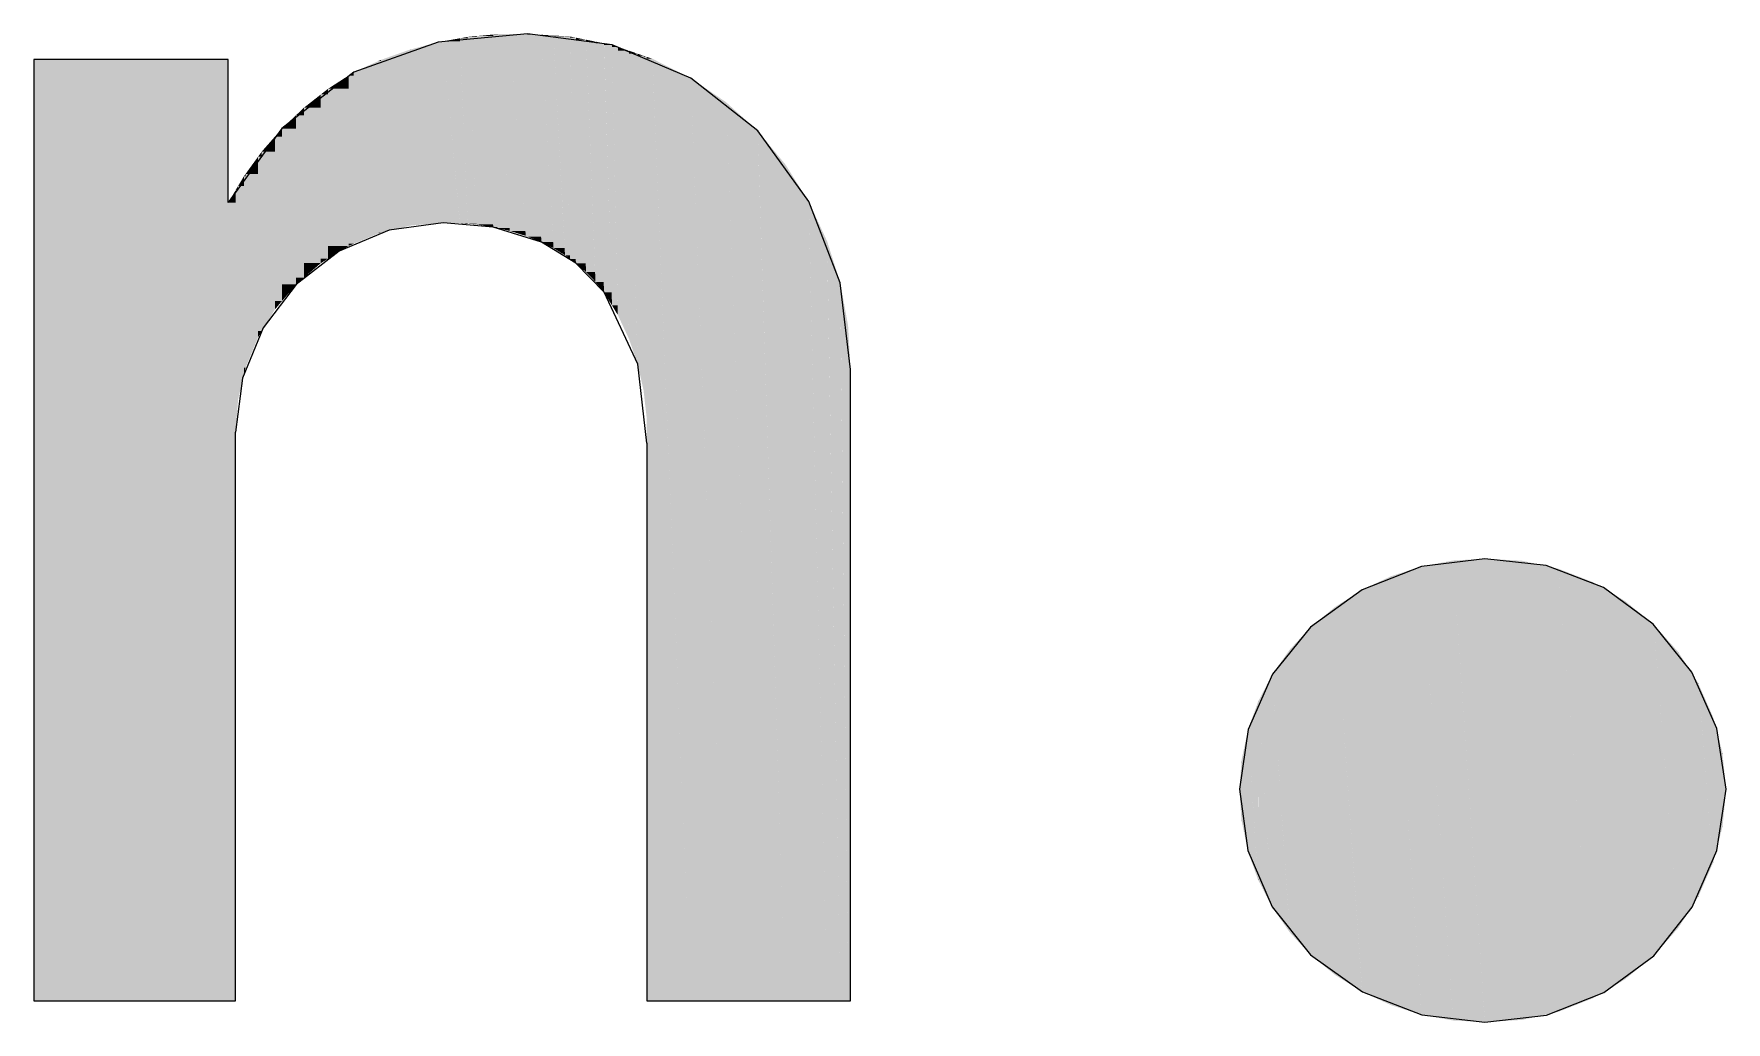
# Model space of a CAD drawing. Extents: x 885 to 2021, y 330 to 1122.
# Drawn here: x 1750.68 to 1754.5, y 644.147 to 646.378 of the extents above; entities that cross this region are included whole.
import ezdxf

# ---------------------------------------------------------------- set-up
doc = ezdxf.new("R2010")
doc.units = 0
doc.layers.get('0').update_dxf_attribs({"lineweight": 18})
doc.layers.add('P11_Plankopf_Ausführung_AF_4_800 Plankopf', color=7, linetype='Continuous', lineweight=25)

# ---------------------------------------------------------------- blocks, each defined once
blk = doc.blocks.new('Referenz-A0T8DI3SAL', base_point=(1729.7843, 502.0648))
at = {"layer": 'P11_Plankopf_Ausführung_AF_4_800 Plankopf', "color": 0, "linetype": 'Continuous', "lineweight": 13, "ltscale": 16.9}
for p, q in [((1751.5927, 646.3594), (1751.4022, 646.2917)), ((1751.7941, 646.3781), (1751.5927, 646.3594)), ((1751.9851, 646.3532), (1751.7941, 646.3781)), ((1752.1627, 646.2784), (1751.9851, 646.3532)), ((1751.1188, 646.3202), (1750.6799, 646.3202)), ((1750.6799, 646.3202), (1750.6799, 644.1952)), ((1751.1188, 645.9972), (1751.1188, 646.3202)), ((1751.4022, 646.2917), (1751.2399, 646.1642)), ((1752.314, 646.1591), (1752.1627, 646.2784)), ((1751.2399, 646.1642), (1751.1188, 645.9972)), ((1752.4292, 645.9994), (1752.314, 646.1591)), ((1752.5005, 645.8158), (1752.4292, 645.9994)), ((1751.4821, 645.935), (1751.3689, 645.8875)), ((1751.6038, 645.9515), (1751.4821, 645.935)), ((1751.7171, 645.9419), (1751.6038, 645.9515)), ((1751.8258, 645.9082), (1751.7171, 645.9419)), ((1751.9035, 645.8602), (1751.8258, 645.9082)), ((1751.3689, 645.8875), (1751.2718, 645.8124)), ((1751.9671, 645.7947), (1751.9035, 645.8602)), ((1751.2718, 645.8124), (1751.1975, 645.7147)), ((1752.043, 645.6324), (1751.9671, 645.7947)), ((1752.5232, 645.6201), (1752.5005, 645.8158)), ((1751.1975, 645.7147), (1751.151, 645.601)), ((1752.0635, 645.4545), (1752.043, 645.6324)), ((1751.151, 645.601), (1751.1355, 645.4793)), ((1752.5232, 644.1952), (1752.5232, 645.6201)), ((1751.1355, 644.1952), (1751.1355, 645.4793)), ((1752.0635, 645.4545), (1752.0635, 644.1952)), ((1753.8126, 645.176), (1753.6786, 645.1233)), ((1753.9556, 645.1933), (1753.8126, 645.176)), ((1754.0938, 645.1783), (1753.9556, 645.1933)), ((1754.2235, 645.128), (1754.0938, 645.1783)), ((1753.6786, 645.1233), (1753.5621, 645.0386)), ((1754.3357, 645.0458), (1754.2235, 645.128)), ((1753.5621, 645.0386), (1753.4758, 644.9328)), ((1754.4228, 644.9374), (1754.3357, 645.0458)), ((1753.4758, 644.9328), (1753.4209, 644.8078)), ((1754.4789, 644.8101), (1754.4228, 644.9374)), ((1753.4209, 644.8078), (1753.4014, 644.6727)), ((1754.5002, 644.6727), (1754.4789, 644.8101)), ((1753.4014, 644.6727), (1753.4201, 644.5349)), ((1754.4795, 644.5345), (1754.5002, 644.6727)), ((1753.4201, 644.5349), (1753.475, 644.4072)), ((1754.4237, 644.4064), (1754.4795, 644.5345)), ((1753.475, 644.4072), (1753.5621, 644.2988)), ((1754.3367, 644.2971), (1754.4237, 644.4064)), ((1753.5621, 644.2988), (1753.6789, 644.2153)), ((1754.2244, 644.214), (1754.3367, 644.2971)), ((1753.6789, 644.2153), (1753.8129, 644.1636)), ((1754.0944, 644.1629), (1754.2244, 644.214)), ((1750.6799, 644.1952), (1751.1355, 644.1952)), ((1752.0635, 644.1952), (1752.5232, 644.1952)), ((1753.8129, 644.1636), (1753.9556, 644.1471)), ((1753.9556, 644.1471), (1754.0944, 644.1629))]:
    blk.add_line(p, q, dxfattribs=at)
at = {"layer": 'P11_Plankopf_Ausführung_AF_4_800 Plankopf', "color": 0, "linetype": 'Continuous', "lineweight": 0, "ltscale": 0.0169}
for points in [[(1751.5927, 646.3429), (1751.5302, 646.3429), (1751.5927, 646.3594)], [(1751.6038, 646.3594), (1751.5927, 646.3594), (1751.6038, 646.3614)], [(1751.6038, 645.9515), (1751.5927, 645.9515), (1751.5927, 646.3594)], [(1751.6038, 645.9515), (1751.6038, 646.3594), (1751.5927, 646.3594)], [(1751.6418, 646.3614), (1751.6038, 646.3614), (1751.6418, 646.3681)], [(1751.6417, 645.9515), (1751.6038, 645.9515), (1751.6038, 646.3614)], [(1751.6418, 645.951), (1751.6418, 646.3614), (1751.6038, 646.3614)], [(1751.6593, 646.3681), (1751.6418, 646.3681), (1751.6593, 646.3712)], [(1751.6592, 645.951), (1751.6418, 645.951), (1751.6418, 646.3681)], [(1751.6593, 645.9496), (1751.6593, 646.3681), (1751.6418, 646.3681)], [(1751.6796, 646.3712), (1751.6593, 646.3712), (1751.6796, 646.3731)], [(1751.6795, 645.9496), (1751.6593, 645.9496), (1751.6593, 646.3712)], [(1751.6796, 645.9478), (1751.6796, 646.3712), (1751.6593, 646.3712)], [(1751.7171, 646.3731), (1751.6796, 646.3731), (1751.7171, 646.3766)], [(1751.7166, 645.9478), (1751.6796, 645.9478), (1751.6796, 646.3731)], [(1751.7171, 645.9419), (1751.7171, 646.3731), (1751.6796, 646.3731)], [(1751.7265, 646.3766), (1751.7171, 646.3766), (1751.7265, 646.3775)], [(1751.7265, 645.9419), (1751.7171, 645.9419), (1751.7171, 646.3766)], [(1751.7265, 645.9397), (1751.7265, 646.3766), (1751.7171, 646.3766)], [(1751.7541, 646.3775), (1751.7265, 646.3775), (1751.7541, 646.3777)], [(1751.7537, 645.9397), (1751.7265, 645.9397), (1751.7265, 646.3775)], [(1751.7541, 645.9333), (1751.7541, 646.3775), (1751.7265, 646.3775)], [(1751.7904, 646.3777), (1751.7541, 646.3777), (1751.7904, 646.3781)], [(1751.7895, 645.9333), (1751.7541, 645.9333), (1751.7541, 646.3777)], [(1751.7904, 645.9221), (1751.7904, 646.3777), (1751.7541, 646.3777)], [(1751.7941, 645.9221), (1751.7904, 645.9221), (1751.7904, 646.3781)], [(1751.7941, 645.9206), (1751.7941, 646.3781), (1751.7904, 646.3781)], [(1751.7941, 646.3781), (1751.7904, 646.3781), (1751.7941, 646.3781)], [(1751.825, 645.9206), (1751.7941, 645.9206), (1751.7941, 646.3781)], [(1751.8258, 646.3761), (1751.7942, 646.3761), (1751.7941, 646.3781)], [(1751.8258, 645.9082), (1751.8258, 646.3761), (1751.7942, 646.3761)], [(1751.8522, 645.9082), (1751.8258, 645.9082), (1751.8258, 646.3761)], [(1751.853, 646.3744), (1751.8259, 646.3744), (1751.8258, 646.3761)], [(1751.853, 645.8944), (1751.853, 646.3744), (1751.8259, 646.3744)], [(1751.8781, 645.8944), (1751.853, 645.8944), (1751.853, 646.3744)], [(1751.879, 646.3728), (1751.8531, 646.3728), (1751.853, 646.3744)], [(1751.879, 645.8784), (1751.879, 646.3728), (1751.8531, 646.3728)], [(1751.8902, 645.8784), (1751.879, 645.8784), (1751.879, 646.3728)], [(1751.8904, 646.3721), (1751.879, 646.3721), (1751.879, 646.3728)], [(1751.8904, 645.8699), (1751.8904, 646.3721), (1751.879, 646.3721)], [(1751.9033, 645.8699), (1751.8904, 645.8699), (1751.8904, 646.3721)], [(1751.9035, 646.3695), (1751.8905, 646.3695), (1751.8904, 646.3721)], [(1751.9035, 645.8602), (1751.9035, 646.3695), (1751.8905, 646.3695)], [(1751.9257, 645.8602), (1751.9035, 645.8602), (1751.9035, 646.3695)], [(1751.9265, 646.3649), (1751.9037, 646.3649), (1751.9035, 646.3695)], [(1751.9265, 645.8402), (1751.9265, 646.3649), (1751.9037, 646.3649)], [(1751.9469, 645.8402), (1751.9265, 645.8402), (1751.9265, 646.3649)], [(1751.9478, 646.3607), (1751.9267, 646.3607), (1751.9265, 646.3649)], [(1751.9478, 645.8182), (1751.9478, 646.3607), (1751.9267, 646.3607)], [(1751.9663, 645.8182), (1751.9478, 645.8182), (1751.9478, 646.3607)], [(1751.9671, 646.3568), (1751.9479, 646.3568), (1751.9478, 646.3607)], [(1751.9671, 645.7947), (1751.9671, 646.3568), (1751.9479, 646.3568)], [(1751.9842, 645.7947), (1751.9671, 645.7947), (1751.9671, 646.3568)], [(1751.9851, 646.3532), (1751.9673, 646.3532), (1751.9671, 646.3568)], [(1751.9851, 645.765), (1751.9851, 646.3532), (1751.9673, 646.3532)], [(1751.9977, 645.765), (1751.9851, 645.765), (1751.9851, 646.3532)], [(1751.9982, 646.3487), (1751.9852, 646.3487), (1751.9851, 646.3532)], [(1750.6799, 644.1952), (1751.1188, 644.1952), (1750.6799, 646.3202)], [(1751.1188, 645.9972), (1751.1188, 646.3202), (1750.6799, 646.3202)], [(1751.1188, 645.9972), (1750.7466, 645.9972), (1750.6799, 646.3202)], [(1751.4586, 646.2917), (1751.4022, 646.2917), (1751.4586, 646.3172)], [(1751.4638, 646.3172), (1751.4586, 646.3172), (1751.4638, 646.3195)], [(1751.4638, 645.9292), (1751.4586, 645.9292), (1751.4586, 646.3172)], [(1751.4638, 645.9292), (1751.4638, 646.3172), (1751.4586, 646.3172)], [(1751.5274, 646.3195), (1751.4638, 646.3195), (1751.5274, 646.3421)], [(1751.5274, 645.9447), (1751.4638, 645.9447), (1751.4638, 646.3195)], [(1751.5274, 645.9447), (1751.5274, 646.3195), (1751.4638, 646.3195)], [(1751.5302, 646.3421), (1751.5274, 646.3421), (1751.5302, 646.3429)], [(1751.5302, 645.9454), (1751.5274, 645.9454), (1751.5274, 646.3421)], [(1751.5302, 645.9454), (1751.5302, 646.3421), (1751.5274, 646.3421)], [(1751.5927, 645.9506), (1751.5302, 645.9506), (1751.5302, 646.3429)], [(1751.5927, 645.9506), (1751.5927, 646.3429), (1751.5302, 646.3429)], [(1751.9982, 645.7434), (1751.9982, 646.3487), (1751.9852, 646.3487)], [(1752.0215, 645.7434), (1751.9982, 645.7434), (1751.9982, 646.3487)], [(1752.0236, 646.34), (1751.9985, 646.34), (1751.9982, 646.3487)], [(1752.0236, 645.6891), (1752.0236, 646.34), (1751.9985, 646.34)], [(1752.0414, 645.6891), (1752.0236, 645.6891), (1752.0236, 646.34)], [(1752.043, 646.3333), (1752.0237, 646.3333), (1752.0236, 646.34)], [(1752.043, 645.6324), (1752.043, 646.3333), (1752.0237, 646.3333)], [(1752.0552, 645.6324), (1752.043, 645.6324), (1752.043, 646.3333)], [(1752.0562, 646.3288), (1752.043, 646.3288), (1752.043, 646.3333)], [(1752.0562, 645.5739), (1752.0562, 646.3288), (1752.043, 646.3288)], [(1752.0625, 645.5739), (1752.0562, 645.5739), (1752.0562, 646.3288)], [(1752.063, 646.3264), (1752.0562, 646.3264), (1752.0562, 646.3288)], [(1752.063, 645.5144), (1752.063, 646.3264), (1752.0562, 646.3264)], [(1752.0635, 645.5144), (1752.063, 645.5144), (1752.063, 646.3264)], [(1752.0635, 646.3262), (1752.063, 646.3262), (1752.063, 646.3264)], [(1752.0635, 645.4545), (1752.0635, 646.3262), (1752.063, 646.3262)], [(1752.0688, 645.4545), (1752.0635, 645.4545), (1752.0635, 646.3262)], [(1752.0764, 646.3218), (1752.0635, 646.3218), (1752.0635, 646.3262)], [(1752.0764, 644.1952), (1752.0764, 646.3218), (1752.0635, 646.3218)], [(1752.0764, 644.1952), (1752.1627, 644.1952), (1752.0764, 646.3218)], [(1752.1627, 646.2784), (1752.0782, 646.2784), (1752.0764, 646.3218)], [(1751.3905, 646.2543), (1751.3443, 646.2543), (1751.3905, 646.2841)], [(1751.4022, 646.2841), (1751.3905, 646.2841), (1751.4022, 646.2917)], [(1751.4022, 645.9043), (1751.3905, 645.9043), (1751.3905, 646.2841)], [(1751.4022, 645.9043), (1751.4022, 646.2841), (1751.3905, 646.2841)], [(1751.4586, 645.9279), (1751.4022, 645.9279), (1751.4022, 646.2917)], [(1751.4586, 645.9279), (1751.4586, 646.2917), (1751.4022, 646.2917)], [(1752.1627, 644.1952), (1752.1627, 646.2784), (1752.0782, 646.2784)], [(1752.1627, 644.1952), (1752.2424, 644.1952), (1752.1627, 646.2784)], [(1752.2424, 646.2239), (1752.1648, 646.2239), (1752.1627, 646.2784)], [(1751.3277, 646.2117), (1751.29, 646.2117), (1751.3277, 646.2413)], [(1751.3443, 646.2413), (1751.3277, 646.2413), (1751.3443, 646.2543)], [(1751.3443, 645.8708), (1751.3277, 645.8708), (1751.3277, 646.2413)], [(1751.3443, 645.8708), (1751.3443, 646.2413), (1751.3277, 646.2413)], [(1751.3905, 645.8994), (1751.3443, 645.8994), (1751.3443, 646.2543)], [(1751.3905, 645.8994), (1751.3905, 646.2543), (1751.3443, 646.2543)], [(1751.29, 646.1945), (1751.2718, 646.1945), (1751.29, 646.2117)], [(1751.3277, 645.8605), (1751.29, 645.8605), (1751.29, 646.2117)], [(1751.3277, 645.8605), (1751.3277, 646.2117), (1751.29, 646.2117)], [(1752.2424, 644.1952), (1752.2424, 646.2239), (1752.1648, 646.2239)], [(1752.2424, 644.1952), (1752.314, 644.1952), (1752.2424, 646.2239)], [(1752.314, 646.1591), (1752.2447, 646.1591), (1752.2424, 646.2239)], [(1751.2399, 646.1463), (1751.2242, 646.1463), (1751.2399, 646.1642)], [(1751.2718, 646.1642), (1751.2399, 646.1642), (1751.2718, 646.1945)], [(1751.2718, 645.8124), (1751.2399, 645.8124), (1751.2399, 646.1642)], [(1751.2718, 645.8124), (1751.2718, 646.1642), (1751.2399, 646.1642)], [(1751.29, 645.828), (1751.2718, 645.828), (1751.2718, 646.1945)], [(1751.29, 645.828), (1751.29, 646.1945), (1751.2718, 646.1945)], [(1751.2242, 646.1124), (1751.1944, 646.1124), (1751.2242, 646.1463)], [(1751.2399, 645.7747), (1751.2242, 645.7747), (1751.2242, 646.1463)], [(1751.2399, 645.7747), (1751.2399, 646.1463), (1751.2242, 646.1463)], [(1752.314, 644.1952), (1752.314, 646.1591), (1752.2447, 646.1591)], [(1752.314, 644.1952), (1752.3767, 644.1952), (1752.314, 646.1591)], [(1752.3767, 646.0829), (1752.3165, 646.0829), (1752.314, 646.1591)], [(1751.1859, 646.062), (1751.1579, 646.062), (1751.1859, 646.1006)], [(1751.1944, 646.1006), (1751.1859, 646.1006), (1751.1944, 646.1124)], [(1751.1944, 645.7071), (1751.1859, 645.7071), (1751.1859, 646.1006)], [(1751.1944, 645.7071), (1751.1944, 646.1006), (1751.1859, 646.1006)], [(1751.2242, 645.7561), (1751.1944, 645.7561), (1751.1944, 646.1124)], [(1751.2242, 645.7561), (1751.2242, 646.1124), (1751.1944, 646.1124)], [(1751.154, 646.0346), (1751.141, 646.0346), (1751.154, 646.0565)], [(1751.1579, 646.0565), (1751.154, 646.0565), (1751.1579, 646.062)], [(1751.1579, 645.6247), (1751.154, 645.6247), (1751.154, 646.0565)], [(1751.1579, 645.6247), (1751.1579, 646.0565), (1751.154, 646.0565)], [(1751.1859, 645.693), (1751.1579, 645.693), (1751.1579, 646.062)], [(1751.1859, 645.693), (1751.1859, 646.062), (1751.1579, 646.062)], [(1752.3767, 644.1952), (1752.3767, 646.0829), (1752.3165, 646.0829)], [(1752.3767, 644.1952), (1752.4292, 644.1952), (1752.3767, 646.0829)], [(1752.4292, 645.9994), (1752.379, 645.9994), (1752.3767, 646.0829)], [(1751.1355, 645.9972), (1751.1188, 645.9972), (1751.1355, 646.0254)], [(1751.141, 646.0254), (1751.1355, 646.0254), (1751.141, 646.0346)], [(1751.141, 645.5529), (1751.1355, 645.5529), (1751.1355, 646.0254)], [(1751.141, 645.5529), (1751.141, 646.0254), (1751.1355, 646.0254)], [(1751.154, 645.6078), (1751.141, 645.6078), (1751.141, 646.0346)], [(1751.154, 645.6078), (1751.154, 646.0346), (1751.141, 646.0346)], [(1751.1188, 644.1952), (1751.1188, 645.9972), (1750.7466, 645.9972)], [(1751.1188, 644.1952), (1751.1355, 644.1952), (1751.1188, 645.9972)], [(1751.1355, 645.4793), (1751.1355, 645.9972), (1751.1188, 645.9972)], [(1751.1355, 645.4793), (1751.1236, 645.4793), (1751.1188, 645.9972)], [(1752.4292, 644.1952), (1752.4292, 645.9994), (1752.379, 645.9994)], [(1752.4292, 644.1952), (1752.4707, 644.1952), (1752.4292, 645.9994)], [(1752.4707, 645.9099), (1752.4313, 645.9099), (1752.4292, 645.9994)], [(1751.4638, 645.9292), (1751.5274, 645.9447), (1751.4638, 645.9447)], [(1751.5274, 645.9447), (1751.5302, 645.9454), (1751.5274, 645.9454)], [(1751.5302, 645.9454), (1751.5927, 645.9506), (1751.5302, 645.9506)], [(1751.5927, 645.9506), (1751.6038, 645.9515), (1751.5927, 645.9515)], [(1751.6418, 645.951), (1751.6417, 645.9515), (1751.6038, 645.9515)], [(1751.6593, 645.9496), (1751.6592, 645.951), (1751.6418, 645.951)], [(1751.6796, 645.9478), (1751.6795, 645.9496), (1751.6593, 645.9496)], [(1751.7171, 645.9419), (1751.7166, 645.9478), (1751.6796, 645.9478)], [(1751.7265, 645.9397), (1751.7265, 645.9419), (1751.7171, 645.9419)], [(1751.7541, 645.9333), (1751.7537, 645.9397), (1751.7265, 645.9397)], [(1751.7904, 645.9221), (1751.7895, 645.9333), (1751.7541, 645.9333)], [(1751.3443, 645.8708), (1751.3905, 645.8994), (1751.3443, 645.8994)], [(1751.3905, 645.8994), (1751.4022, 645.9043), (1751.3905, 645.9043)], [(1751.4022, 645.9043), (1751.4586, 645.9279), (1751.4022, 645.9279)], [(1751.4586, 645.9279), (1751.4638, 645.9292), (1751.4586, 645.9292)], [(1751.7941, 645.9206), (1751.7941, 645.9221), (1751.7904, 645.9221)], [(1751.8258, 645.9082), (1751.825, 645.9206), (1751.7941, 645.9206)], [(1751.853, 645.8944), (1751.8522, 645.9082), (1751.8258, 645.9082)], [(1751.879, 645.8784), (1751.8781, 645.8944), (1751.853, 645.8944)], [(1752.4707, 644.1952), (1752.4707, 645.9099), (1752.4313, 645.9099)], [(1752.4707, 644.1952), (1752.5005, 644.1952), (1752.4707, 645.9099)], [(1752.5005, 645.8158), (1752.4724, 645.8158), (1752.4707, 645.9099)], [(1751.29, 645.828), (1751.3277, 645.8605), (1751.29, 645.8605)], [(1751.3277, 645.8605), (1751.3443, 645.8708), (1751.3277, 645.8708)], [(1751.8904, 645.8699), (1751.8902, 645.8784), (1751.879, 645.8784)], [(1751.9035, 645.8602), (1751.9033, 645.8699), (1751.8904, 645.8699)], [(1751.9265, 645.8402), (1751.9257, 645.8602), (1751.9035, 645.8602)], [(1751.2718, 645.8124), (1751.29, 645.828), (1751.2718, 645.828)], [(1751.9478, 645.8182), (1751.9469, 645.8402), (1751.9265, 645.8402)], [(1751.9671, 645.7947), (1751.9663, 645.8182), (1751.9478, 645.8182)], [(1751.2399, 645.7747), (1751.2718, 645.8124), (1751.2399, 645.8124)], [(1751.9851, 645.765), (1751.9842, 645.7947), (1751.9671, 645.7947)], [(1752.5005, 644.1952), (1752.5005, 645.8158), (1752.4724, 645.8158)], [(1752.5005, 644.1952), (1752.5181, 644.1952), (1752.5005, 645.8158)], [(1752.5181, 645.7187), (1752.5016, 645.7187), (1752.5005, 645.8158)], [(1751.1944, 645.7071), (1751.2242, 645.7561), (1751.1944, 645.7561)], [(1751.2242, 645.7561), (1751.2399, 645.7747), (1751.2242, 645.7747)], [(1751.9982, 645.7434), (1751.9977, 645.765), (1751.9851, 645.765)], [(1752.0236, 645.6891), (1752.0215, 645.7434), (1751.9982, 645.7434)], [(1751.1859, 645.693), (1751.1944, 645.7071), (1751.1859, 645.7071)], [(1752.5181, 644.1952), (1752.5181, 645.7187), (1752.5016, 645.7187)], [(1752.5181, 644.1952), (1752.5232, 644.1952), (1752.5181, 645.7187)], [(1752.5232, 645.6201), (1752.5184, 645.6201), (1752.5181, 645.7187)], [(1751.1579, 645.6247), (1751.1859, 645.693), (1751.1579, 645.693)], [(1752.043, 645.6324), (1752.0414, 645.6891), (1752.0236, 645.6891)], [(1752.0562, 645.5739), (1752.0552, 645.6324), (1752.043, 645.6324)], [(1751.141, 645.5529), (1751.154, 645.6078), (1751.141, 645.6078)], [(1751.154, 645.6078), (1751.1579, 645.6247), (1751.154, 645.6247)], [(1752.5232, 644.1952), (1752.5232, 645.6201), (1752.5184, 645.6201)], [(1751.1355, 645.4793), (1751.141, 645.5529), (1751.1355, 645.5529)], [(1752.063, 645.5144), (1752.0625, 645.5739), (1752.0562, 645.5739)], [(1752.0635, 645.4545), (1752.0635, 645.5144), (1752.063, 645.5144)], [(1751.1355, 644.1952), (1751.1355, 645.4793), (1751.1236, 645.4793)], [(1752.0764, 644.1952), (1752.0688, 645.4545), (1752.0635, 645.4545)], [(1752.0635, 644.1952), (1752.0764, 644.1952), (1752.0635, 645.4545)], [(1753.8126, 645.154), (1753.7443, 645.154), (1753.8126, 645.176)], [(1753.8129, 644.1637), (1753.8126, 644.1637), (1753.8126, 645.176)], [(1753.8129, 644.1636), (1753.8129, 645.176), (1753.8126, 645.176)], [(1753.8129, 645.176), (1753.8126, 645.176), (1753.8129, 645.176)], [(1753.8835, 645.176), (1753.8129, 645.176), (1753.8835, 645.1892)], [(1753.8826, 644.1636), (1753.8129, 644.1636), (1753.8129, 645.176)], [(1753.8835, 644.1509), (1753.8835, 645.176), (1753.8129, 645.176)], [(1753.8837, 644.1509), (1753.8835, 644.1509), (1753.8835, 645.1892)], [(1753.8837, 644.1509), (1753.8837, 645.1892), (1753.8835, 645.1892)], [(1753.8837, 645.1892), (1753.8835, 645.1892), (1753.8837, 645.1892)], [(1753.9556, 645.1892), (1753.8837, 645.1892), (1753.9556, 645.1933)], [(1753.9553, 644.1509), (1753.8837, 644.1509), (1753.8837, 645.1892)], [(1753.9556, 644.1471), (1753.9556, 645.1892), (1753.8837, 645.1892)], [(1754.039, 644.1522), (1753.9556, 644.1522), (1753.9556, 645.1933)], [(1754.039, 645.1887), (1753.9559, 645.1887), (1753.9556, 645.1933)], [(1754.039, 644.1522), (1754.039, 645.1887), (1753.9559, 645.1887)], [(1754.0394, 644.1522), (1754.039, 644.1522), (1754.039, 645.1887)], [(1754.0394, 645.1886), (1754.039, 645.1886), (1754.039, 645.1887)], [(1754.0394, 644.1522), (1754.0394, 645.1886), (1754.039, 645.1886)], [(1754.1207, 644.1702), (1754.0394, 644.1702), (1754.0394, 645.1886)], [(1754.1207, 645.171), (1754.0408, 645.171), (1754.0394, 645.1886)], [(1754.1207, 644.1702), (1754.1207, 645.171), (1754.0408, 645.171)], [(1754.1214, 644.1704), (1754.1207, 644.1704), (1754.1207, 645.171)], [(1754.1214, 645.1707), (1754.1207, 645.1707), (1754.1207, 645.171)], [(1754.1214, 644.1704), (1754.1214, 645.1707), (1754.1207, 645.1707)], [(1754.1987, 644.2008), (1754.1214, 644.2008), (1754.1214, 645.1707)], [(1754.1987, 645.1407), (1754.1238, 645.1407), (1754.1214, 645.1707)], [(1753.7439, 645.1234), (1753.6789, 645.1234), (1753.7439, 645.1539)], [(1753.7443, 645.1539), (1753.7439, 645.1539), (1753.7443, 645.154)], [(1753.7443, 644.1854), (1753.7439, 644.1854), (1753.7439, 645.1539)], [(1753.7443, 644.1852), (1753.7443, 645.1539), (1753.7439, 645.1539)], [(1753.8111, 644.1852), (1753.7443, 644.1852), (1753.7443, 645.154)], [(1753.8126, 644.1637), (1753.8126, 645.154), (1753.7443, 645.154)], [(1754.1987, 644.2008), (1754.1987, 645.1407), (1754.1238, 645.1407)], [(1754.1995, 644.2011), (1754.1987, 644.2011), (1754.1987, 645.1407)], [(1754.1995, 645.1402), (1754.1987, 645.1402), (1754.1987, 645.1407)], [(1754.1995, 644.2011), (1754.1995, 645.1402), (1754.1987, 645.1402)], [(1754.2709, 644.2431), (1754.1995, 644.2431), (1754.1995, 645.1402)], [(1754.2709, 645.0986), (1754.2028, 645.0986), (1754.1995, 645.1402)], [(1753.6786, 645.0848), (1753.6179, 645.0848), (1753.6786, 645.1233)], [(1753.6789, 645.1233), (1753.6786, 645.1233), (1753.6789, 645.1234)], [(1753.6789, 644.2155), (1753.6786, 644.2155), (1753.6786, 645.1233)], [(1753.6789, 644.2153), (1753.6789, 645.1233), (1753.6786, 645.1233)], [(1753.7419, 644.2153), (1753.6789, 644.2153), (1753.6789, 645.1234)], [(1753.7439, 644.1854), (1753.7439, 645.1234), (1753.6789, 645.1234)], [(1754.2709, 644.2431), (1754.2709, 645.0986), (1754.2028, 645.0986)], [(1754.2719, 644.2437), (1754.2709, 644.2437), (1754.2709, 645.0986)], [(1754.2719, 645.0979), (1754.2709, 645.0979), (1754.2709, 645.0986)], [(1754.2719, 644.2437), (1754.2719, 645.0979), (1754.2709, 645.0979)], [(1754.3357, 644.2963), (1754.2719, 644.2963), (1754.2719, 645.0979)], [(1754.3357, 645.0458), (1754.276, 645.0458), (1754.2719, 645.0979)], [(1753.6176, 645.0386), (1753.5621, 645.0386), (1753.6176, 645.0847)], [(1753.6179, 645.0847), (1753.6176, 645.0847), (1753.6179, 645.0848)], [(1753.6179, 644.2535), (1753.6176, 644.2535), (1753.6176, 645.0847)], [(1753.6179, 644.2533), (1753.6179, 645.0847), (1753.6176, 645.0847)], [(1753.6759, 644.2533), (1753.6179, 644.2533), (1753.6179, 645.0848)], [(1753.6786, 644.2155), (1753.6786, 645.0848), (1753.6179, 645.0848)], [(1753.5621, 644.9886), (1753.5154, 644.9886), (1753.5621, 645.0386)], [(1753.6144, 644.2988), (1753.5621, 644.2988), (1753.5621, 645.0386)], [(1753.6176, 644.2535), (1753.6176, 645.0386), (1753.5621, 645.0386)], [(1754.3357, 644.2963), (1754.3357, 645.0458), (1754.276, 645.0458)], [(1754.3367, 644.2971), (1754.3357, 644.2971), (1754.3357, 645.0458)], [(1754.3367, 645.0447), (1754.3357, 645.0447), (1754.3357, 645.0458)], [(1754.3367, 644.2971), (1754.3367, 645.0447), (1754.3357, 645.0447)], [(1754.3914, 644.3589), (1754.3367, 644.3589), (1754.3367, 645.0447)], [(1754.3914, 644.9835), (1754.3416, 644.9835), (1754.3367, 645.0447)], [(1753.5149, 644.9328), (1753.4758, 644.9328), (1753.5149, 644.9879)], [(1753.5154, 644.9879), (1753.5149, 644.9879), (1753.5154, 644.9886)], [(1753.5154, 644.35), (1753.5149, 644.35), (1753.5149, 644.9879)], [(1753.5154, 644.3494), (1753.5154, 644.9879), (1753.5149, 644.9879)], [(1753.5587, 644.3494), (1753.5154, 644.3494), (1753.5154, 644.9886)], [(1753.5621, 644.2988), (1753.5621, 644.9886), (1753.5154, 644.9886)], [(1754.3914, 644.3589), (1754.3914, 644.9835), (1754.3416, 644.9835)], [(1754.3924, 644.36), (1754.3914, 644.36), (1754.3914, 644.9835)], [(1754.3924, 644.982), (1754.3914, 644.982), (1754.3914, 644.9835)], [(1754.3924, 644.36), (1754.3924, 644.982), (1754.3914, 644.982)], [(1754.4367, 644.4295), (1754.3924, 644.4295), (1754.3924, 644.982)], [(1754.4367, 644.9132), (1754.3979, 644.9132), (1754.3924, 644.982)], [(1753.475, 644.8721), (1753.4442, 644.8721), (1753.475, 644.9312)], [(1753.4758, 644.9312), (1753.475, 644.9312), (1753.4758, 644.9328)], [(1753.4758, 644.4072), (1753.475, 644.4072), (1753.475, 644.9312)], [(1753.4758, 644.4059), (1753.4758, 644.9312), (1753.475, 644.9312)], [(1753.5111, 644.4059), (1753.4758, 644.4059), (1753.4758, 644.9328)], [(1753.5149, 644.35), (1753.5149, 644.9328), (1753.4758, 644.9328)], [(1754.4367, 644.4295), (1754.4367, 644.9132), (1754.3979, 644.9132)], [(1754.4375, 644.4308), (1754.4367, 644.4308), (1754.4367, 644.9132)], [(1754.4375, 644.9113), (1754.4367, 644.9113), (1754.4367, 644.9132)], [(1754.4375, 644.4308), (1754.4375, 644.9113), (1754.4367, 644.9113)], [(1754.4704, 644.5063), (1754.4375, 644.5063), (1754.4375, 644.9113)], [(1754.4704, 644.8367), (1754.4436, 644.8367), (1754.4375, 644.9113)], [(1753.4432, 644.8078), (1753.4209, 644.8078), (1753.4432, 644.8695)], [(1753.4442, 644.8695), (1753.4432, 644.8695), (1753.4442, 644.8721)], [(1753.4441, 644.4692), (1753.4432, 644.4692), (1753.4432, 644.8695)], [(1753.4442, 644.4673), (1753.4442, 644.8695), (1753.4432, 644.8695)], [(1753.471, 644.4673), (1753.4442, 644.4673), (1753.4442, 644.8721)], [(1753.475, 644.4072), (1753.475, 644.8721), (1753.4442, 644.8721)], [(1754.4704, 644.5063), (1754.4704, 644.8367), (1754.4436, 644.8367)], [(1754.471, 644.5078), (1754.4704, 644.5078), (1754.4704, 644.8367)], [(1754.471, 644.8343), (1754.4704, 644.8343), (1754.4704, 644.8367)], [(1754.471, 644.5078), (1754.471, 644.8343), (1754.4704, 644.8343)], [(1754.4918, 644.5877), (1754.471, 644.5877), (1754.471, 644.8343)], [(1754.4918, 644.7558), (1754.4776, 644.7558), (1754.471, 644.8343)], [(1753.4201, 644.7409), (1753.4066, 644.7409), (1753.4201, 644.8038)], [(1753.4209, 644.8038), (1753.4201, 644.8038), (1753.4209, 644.8078)], [(1753.4209, 644.5349), (1753.4201, 644.5349), (1753.4201, 644.8038)], [(1753.4209, 644.5324), (1753.4209, 644.8038), (1753.4201, 644.8038)], [(1753.439, 644.5324), (1753.4209, 644.5324), (1753.4209, 644.8078)], [(1753.4432, 644.4692), (1753.4432, 644.8078), (1753.4209, 644.8078)], [(1754.4918, 644.5877), (1754.4918, 644.7558), (1754.4776, 644.7558)], [(1754.4921, 644.5891), (1754.4918, 644.5891), (1754.4918, 644.7558)], [(1754.4921, 644.7524), (1754.4918, 644.7524), (1754.4918, 644.7558)], [(1754.4921, 644.5891), (1754.4921, 644.7524), (1754.4918, 644.7524)], [(1754.5002, 644.6727), (1754.4921, 644.6727), (1754.4921, 644.7524)], [(1753.406, 644.6727), (1753.4014, 644.6727), (1753.406, 644.7338)], [(1753.4066, 644.7338), (1753.406, 644.7338), (1753.4066, 644.7409)], [(1753.4066, 644.6031), (1753.406, 644.6031), (1753.406, 644.7338)], [(1753.4066, 644.6005), (1753.4066, 644.7338), (1753.406, 644.7338)], [(1753.4158, 644.6005), (1753.4066, 644.6005), (1753.4066, 644.7409)], [(1753.4201, 644.5349), (1753.4201, 644.7409), (1753.4066, 644.7409)], [(1753.406, 644.6031), (1753.406, 644.6727), (1753.4014, 644.6727)], [(1754.4921, 644.5891), (1754.5002, 644.6727), (1754.4921, 644.6727)], [(1753.4066, 644.6005), (1753.4066, 644.6031), (1753.406, 644.6031)], [(1753.4201, 644.5349), (1753.4158, 644.6005), (1753.4066, 644.6005)], [(1754.471, 644.5078), (1754.4918, 644.5877), (1754.471, 644.5877)], [(1754.4918, 644.5877), (1754.4921, 644.5891), (1754.4918, 644.5891)], [(1753.4209, 644.5324), (1753.4209, 644.5349), (1753.4201, 644.5349)], [(1753.4432, 644.4692), (1753.439, 644.5324), (1753.4209, 644.5324)], [(1754.4375, 644.4308), (1754.4704, 644.5063), (1754.4375, 644.5063)], [(1754.4704, 644.5063), (1754.471, 644.5078), (1754.4704, 644.5078)], [(1753.4442, 644.4673), (1753.4441, 644.4692), (1753.4432, 644.4692)], [(1753.475, 644.4072), (1753.471, 644.4673), (1753.4442, 644.4673)], [(1753.4758, 644.4059), (1753.4758, 644.4072), (1753.475, 644.4072)], [(1753.5149, 644.35), (1753.5111, 644.4059), (1753.4758, 644.4059)], [(1754.3924, 644.36), (1754.4367, 644.4295), (1754.3924, 644.4295)], [(1754.4367, 644.4295), (1754.4375, 644.4308), (1754.4367, 644.4308)], [(1753.5154, 644.3494), (1753.5154, 644.35), (1753.5149, 644.35)], [(1753.5621, 644.2988), (1753.5587, 644.3494), (1753.5154, 644.3494)], [(1754.3367, 644.2971), (1754.3914, 644.3589), (1754.3367, 644.3589)], [(1754.3914, 644.3589), (1754.3924, 644.36), (1754.3914, 644.36)], [(1753.6176, 644.2535), (1753.6144, 644.2988), (1753.5621, 644.2988)], [(1754.2719, 644.2437), (1754.3357, 644.2963), (1754.2719, 644.2963)], [(1754.3357, 644.2963), (1754.3367, 644.2971), (1754.3357, 644.2971)], [(1753.6179, 644.2533), (1753.6179, 644.2535), (1753.6176, 644.2535)], [(1753.6786, 644.2155), (1753.6759, 644.2533), (1753.6179, 644.2533)], [(1753.6789, 644.2153), (1753.6789, 644.2155), (1753.6786, 644.2155)], [(1753.7439, 644.1854), (1753.7419, 644.2153), (1753.6789, 644.2153)], [(1754.1995, 644.2011), (1754.2709, 644.2431), (1754.1995, 644.2431)], [(1754.2709, 644.2431), (1754.2719, 644.2437), (1754.2709, 644.2437)], [(1753.7443, 644.1852), (1753.7443, 644.1854), (1753.7439, 644.1854)], [(1753.8126, 644.1637), (1753.8111, 644.1852), (1753.7443, 644.1852)], [(1754.1214, 644.1704), (1754.1987, 644.2008), (1754.1214, 644.2008)], [(1754.1987, 644.2008), (1754.1995, 644.2011), (1754.1987, 644.2011)], [(1753.8129, 644.1636), (1753.8129, 644.1637), (1753.8126, 644.1637)], [(1753.8835, 644.1509), (1753.8826, 644.1636), (1753.8129, 644.1636)], [(1753.8837, 644.1509), (1753.8837, 644.1509), (1753.8835, 644.1509)], [(1753.9556, 644.1471), (1753.9553, 644.1509), (1753.8837, 644.1509)], [(1753.9556, 644.1471), (1754.039, 644.1522), (1753.9556, 644.1522)], [(1754.039, 644.1522), (1754.0394, 644.1522), (1754.039, 644.1522)], [(1754.0394, 644.1522), (1754.1207, 644.1702), (1754.0394, 644.1702)], [(1754.1207, 644.1702), (1754.1214, 644.1704), (1754.1207, 644.1704)]]:
    blk.add_solid(points, dxfattribs=at)

msp = doc.modelspace()

# ---------------------------------------------------------------- block references
at = {"color": 8, "lineweight": 25, "ltscale": 0.25, "true_color": 0x808080}
msp.add_blockref('Referenz-A0T8DI3SAL', (1729.7843, 502.0648), dxfattribs=at)

doc.saveas('drawing.dxf')
